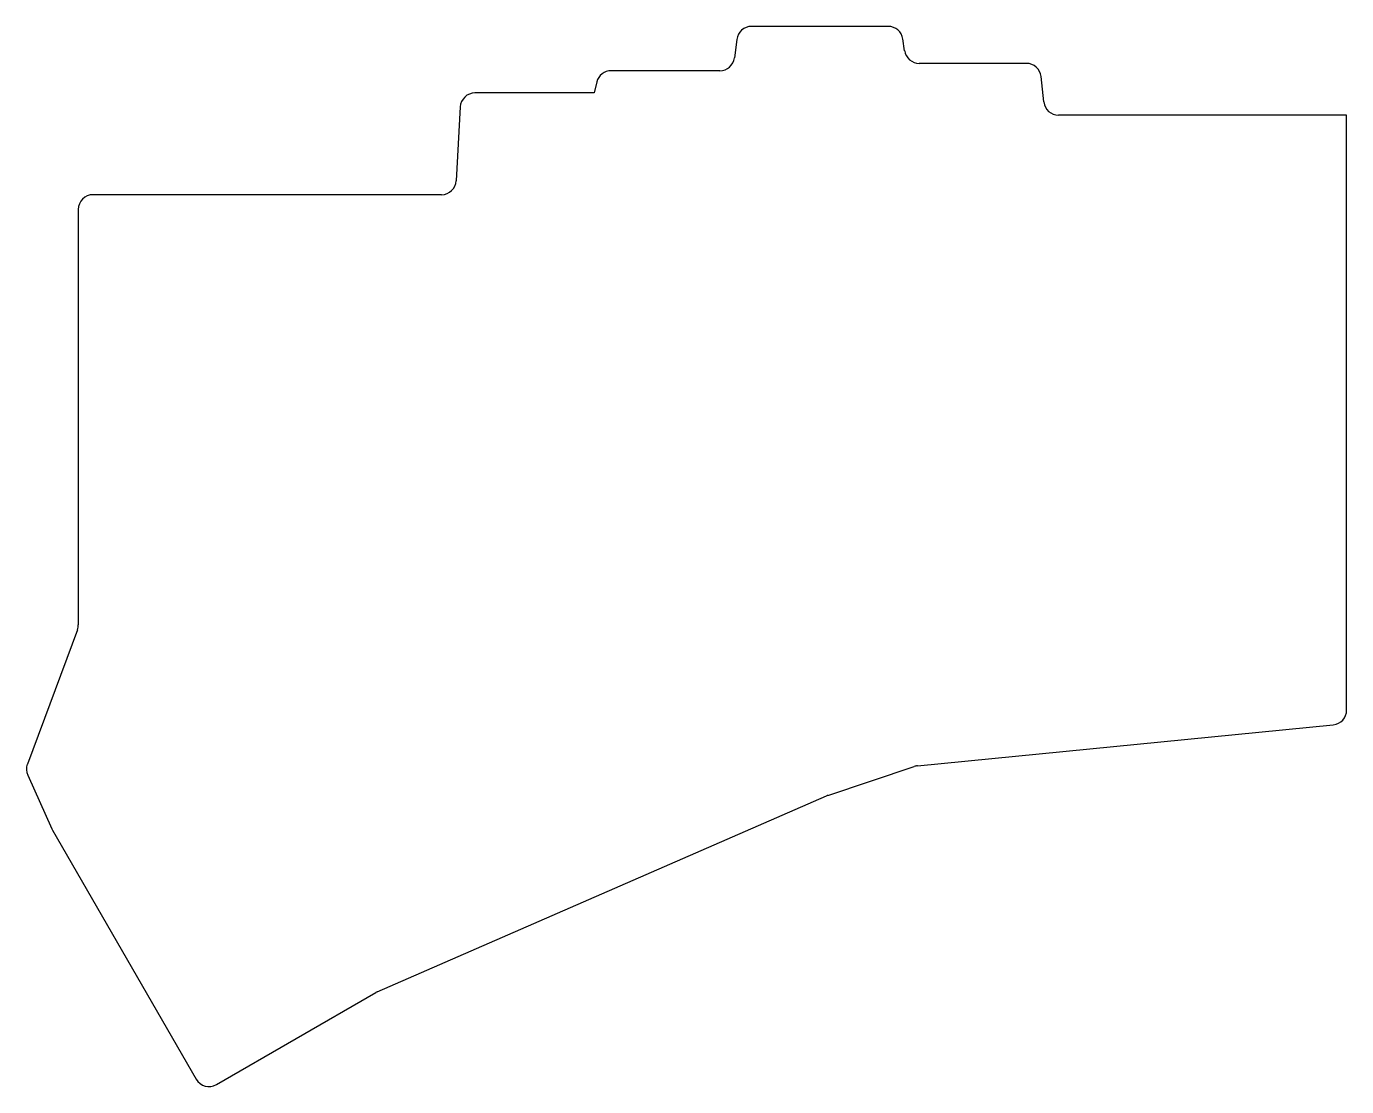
# Model space of a CAD drawing. Header units: millimetres. Extents: x 241 to 420, y -198 to -54.
import ezdxf

# ---------------------------------------------------------------- set-up
doc = ezdxf.new("R2010")
doc.units = ezdxf.units.MM

msp = doc.modelspace()

# ---------------------------------------------------------------- linework, layer by layer
for p, q in [((358.03, -54.5), (339.52, -54.5)), ((337.53, -56.25), (337.22, -58.75)), ((360.24, -57.8), (360.01, -56.2)), ((335.23, -60.5), (320.56, -60.5)), ((376.7, -59.5), (362.22, -59.5)), ((318.62, -62.01), (318.25, -63.5)), ((379.06, -64.71), (378.69, -61.29)), ((318.25, -63.5), (302.14, -63.5)), ((300.15, -65.39), (299.6, -75.36)), ((420, -66.5), (381.05, -66.5)), ((420, -146.94), (420, -66.5)), ((297.61, -77.25), (250.5, -77.25)), ((248.5, -79.25), (248.5, -135.39)), ((248.37, -136.09), (241.61, -154.23)), ((361.97, -154.48), (418.2, -148.93)), ((349.84, -158.47), (361.54, -154.57)), ((241.66, -155.74), (244.9, -162.97)), ((288.93, -185.03), (349.67, -158.54)), ((244.99, -163.16), (264.44, -196.84)), ((267.17, -197.57), (288.73, -185.13))]:
    msp.add_line(p, q)
for centre, start, end in [((339.52, -56.5), 90, 172.875), ((358.03, -56.5), 8.5308, 90), ((335.23, -58.5), 270, 352.875), ((362.22, -57.5), 188.5308, 270), ((320.56, -62.5), 90, 165.962), ((376.7, -61.5), 6.1155, 90), ((302.14, -65.5), 90, 176.8779), ((381.05, -64.5), 186.1155, 270), ((297.61, -75.25), 270, 356.8779), ((250.5, -79.25), 90, 180), ((246.5, -135.39), 339.5471, 0), ((418, -146.94), 275.6375, 0), ((243.48, -154.93), 159.5471, 204.1605), ((362.17, -156.47), 95.6375, 108.435), ((350.47, -160.37), 108.435, 113.5658), ((246.73, -162.16), 204.1605, 210), ((289.73, -186.86), 113.5658, 120), ((266.17, -195.84), 210, 300)]:
    msp.add_arc(centre, 2, start, end)

doc.saveas('drawing.dxf')
